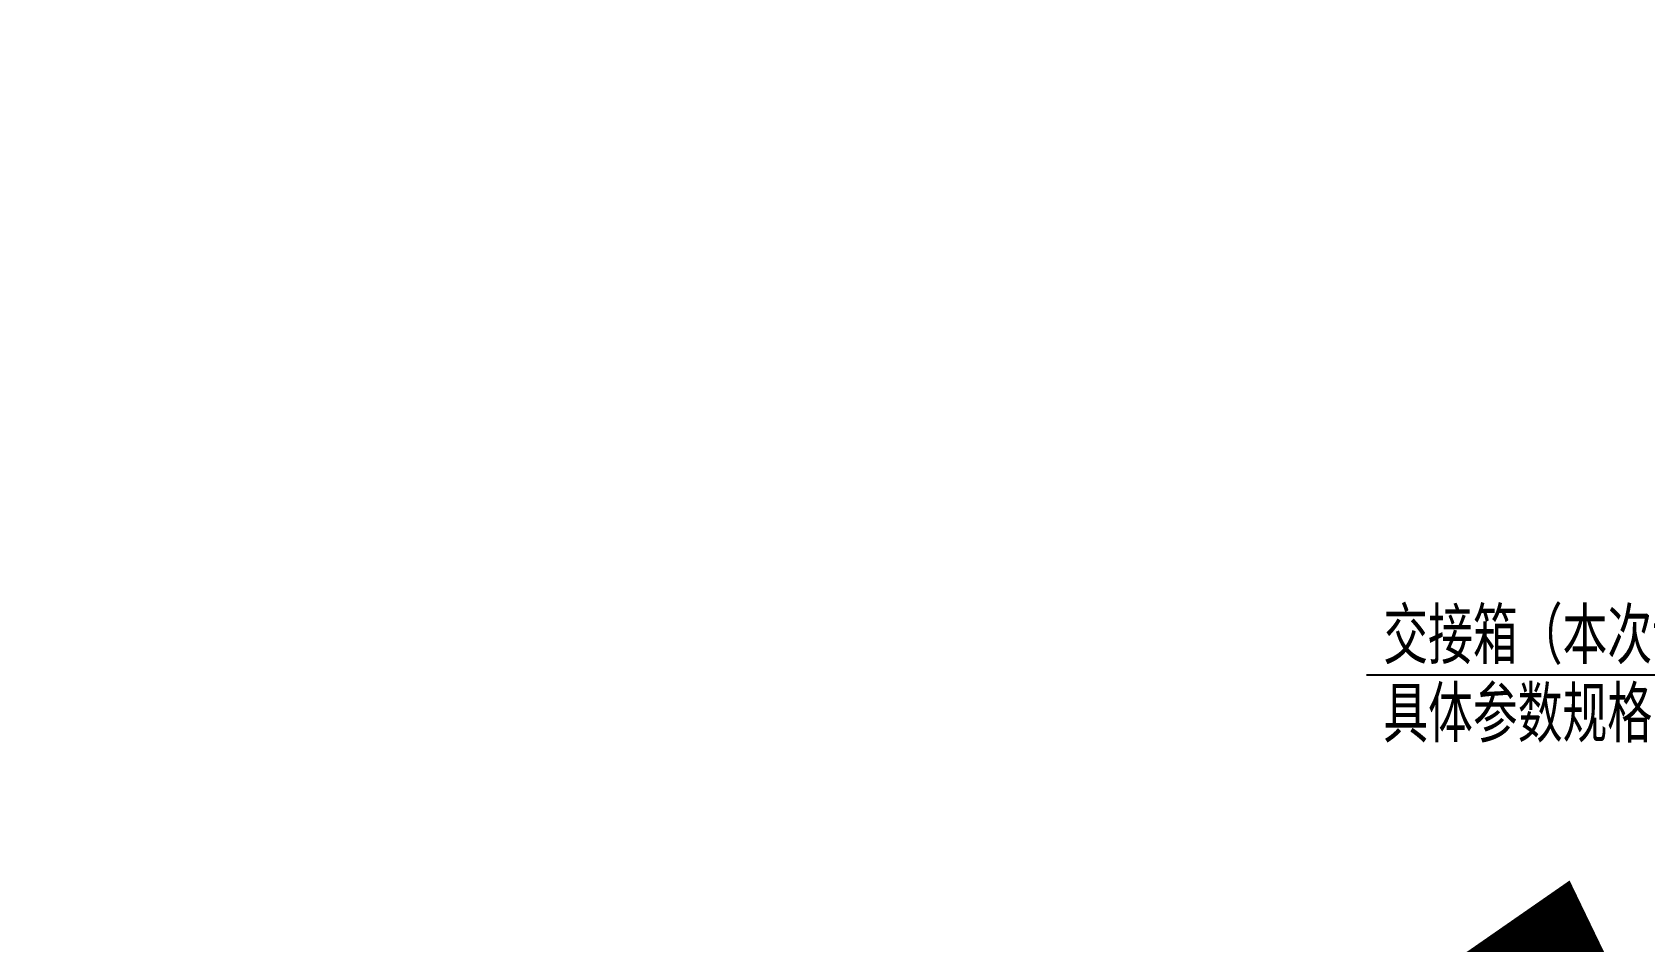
# Model space of a CAD drawing. Extents: x -809667 to 586099, y 3084146 to 3634412.
# Drawn here: x 381214.8 to 381265.2, y 3086114.5 to 3086143 of the extents above; entities that cross this region are included whole.
import ezdxf

# ---------------------------------------------------------------- set-up
doc = ezdxf.new("R2010")
doc.units = 0
doc.header["$LTSCALE"] = 0.5
doc.layers.add('DIM-箱柜', color=3, linetype='CONTINUOUS')
doc.layers.add('文字', color=7, linetype='CONTINUOUS')
doc.styles.add('_TEL_DIM', font='SIMPLEX', dxfattribs={"width": 0.8, "height": 3.5, "bigfont": 'HZTXT'})

# ---------------------------------------------------------------- blocks, each defined once
blk = doc.blocks.new('23424')
at = {"layer": '文字', "color": 8, "linetype": 'Continuous', "const_width": 1.5, "flags": 128}
blk.add_lwpolyline([(381946.121, 3087613.203), (381994.673, 3087618.736), (382122.979, 3087633.36), (382085.357, 3087680.522), (382079.341, 3087692.816), (382078.756, 3087691.314), (382079.068, 3087689.497), (382078.011, 3087686.364), (382075.533, 3087683.035), (382011.093, 3087637.014), (382008.188, 3087643.04), (381997.553, 3087635.653), (381988.443, 3087636.172), (381958.673, 3087631.192)], dxfattribs=at)

msp = doc.modelspace()

# ---------------------------------------------------------------- linework, layer by layer
at = {"layer": 'DIM-箱柜'}
msp.add_line((381280.062, 3086122.862), (381256.478, 3086122.862), dxfattribs=at)

# ---------------------------------------------------------------- block references
at = {"layer": '文字', "color": 8, "linetype": 'Continuous'}
msp.add_blockref('23424', (-745.658, -1527.708), dxfattribs=at)

# ---------------------------------------------------------------- texts
at = {"layer": 'DIM-箱柜', "color": 7, "style": '_TEL_DIM', "width": 0.8}
for s, p in [('交接箱（本次设计不包括系统图内容）', (381257.003, 3086123.212)), ('具体参数规格由专业公司二次设计', (381257.003, 3086120.762))]:
    msp.add_text(s, height=1.75, dxfattribs=at).set_placement(p)

doc.saveas('drawing.dxf')
